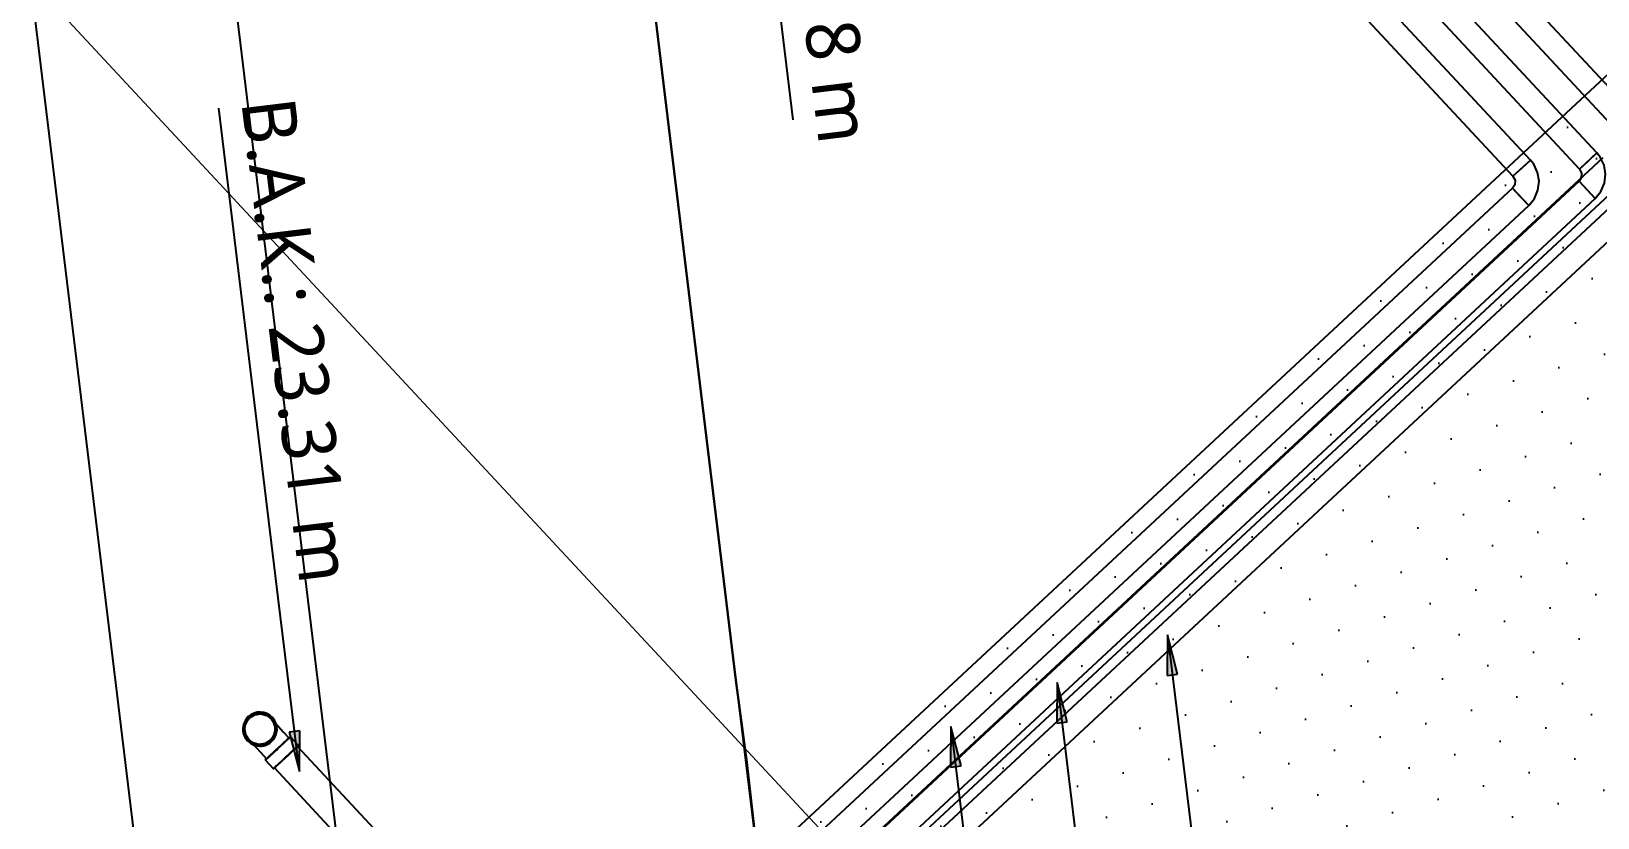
# Model space of a CAD drawing. Header units: millimetres. Extents: x 400382 to 401276, y 4543898 to 4544126.
# Drawn here: x 400484.27 to 400490.12, y 4544025.6 to 4544028.54 of the extents above; entities that cross this region are included whole.
import ezdxf

# ---------------------------------------------------------------- set-up
doc = ezdxf.new("R2010")
doc.units = ezdxf.units.MM
doc.linetypes.add('ACAD_ISO05W100', pattern=[33, 24, -3, 0, -3, 0, -3])
doc.linetypes.add('AKS', pattern=[3, 2.5, -0.25, 0, -0.25])
doc.layers.add('A-DETL', color=90, linetype='Continuous', lineweight=15)
for name, color, linetype in [('aks prota', 2, 'AKS'), ('iderzi_PROTA', 3, 'Continuous'), ('kiriş prota', 6, 'Continuous'), ('kolon tarama prota', 252, 'Continuous'), ('merdiven prota', 2, 'Continuous')]:
    doc.layers.add(name, color=color, linetype=linetype)
doc.styles.add('Segoe UI Light_1', font='', dxfattribs={"height": 200})
doc.styles.get('Segoe UI Light_1').set_extended_font_data('Segoe UI Light')

# ---------------------------------------------------------------- blocks, each defined once
blk = doc.blocks.new('17.60 mekanik')
at = {"layer": 'kolon tarama prota'}
for points in [[(142407.84, 63290.69), (142418.81, 63280.27), (142421.13, 63283.47)], [(142392.84, 63248.38), (142403.81, 63237.97), (142406.13, 63241.16)], [(142377.84, 63208.11), (142388.81, 63197.7), (142391.13, 63200.89)], [(142224.37, 63018.49), (142213.39, 63028.9), (142211.07, 63025.71)]]:
    blk.add_hatch(color=256, dxfattribs=at).paths.add_polyline_path(points, flags=0)
for p, q in [((142400.24, 63550.74), (142114.74, 63550.74)), ((142114.74, 63541.85), (142400.24, 63541.85)), ((142403.39, 63538.69), (142403.39, 62819.81)), ((142412.28, 62819.81), (142412.28, 63538.69)), ((142385.24, 63530.74), (142100.21, 63530.74)), ((142385.24, 63530.74), (142385.24, 63526.29)), ((142385.24, 63526.29), (142385.24, 63530.74)), ((142385.24, 63530.74), (142385.24, 63521.85)), ((142385.24, 63521.85), (142385.24, 63530.74)), ((142388.03, 63531.1), (142388.03, 63104.51)), ((142399.83, 63104.51), (142399.83, 63531.1)), ((142385.24, 63526.29), (142385.24, 63521.85)), ((142385.24, 63521.85), (142385.24, 63526.29)), ((142100.21, 63521.85), (142385.24, 63521.85)), ((142388.39, 63518.69), (142388.39, 62819.81)), ((142392.84, 63518.69), (142388.39, 63518.69)), ((142388.39, 63518.69), (142392.84, 63518.69)), ((142397.28, 63518.69), (142388.39, 63518.69)), ((142388.39, 63518.69), (142397.28, 63518.69)), ((142397.28, 63518.69), (142392.84, 63518.69)), ((142392.84, 63518.69), (142397.28, 63518.69)), ((142397.28, 62819.81), (142397.28, 63518.69)), ((142370.24, 63510.74), (142085.68, 63510.74)), ((142370.24, 63510.74), (142370.24, 63506.29)), ((142370.24, 63506.29), (142370.24, 63510.74)), ((142370.24, 63510.74), (142370.24, 63501.85)), ((142370.24, 63501.85), (142370.24, 63510.74)), ((142370.24, 63506.29), (142370.24, 63501.85)), ((142370.24, 63501.85), (142370.24, 63506.29)), ((142085.68, 63501.85), (142370.24, 63501.85)), ((142373.39, 63498.69), (142373.39, 62723.34)), ((142377.84, 63498.69), (142373.39, 63498.69)), ((142373.39, 63498.69), (142377.84, 63498.69)), ((142382.28, 63498.69), (142373.39, 63498.69)), ((142373.39, 63498.69), (142382.28, 63498.69)), ((142382.28, 63498.69), (142377.84, 63498.69)), ((142377.84, 63498.69), (142382.28, 63498.69)), ((142382.28, 62723.34), (142382.28, 63498.69)), ((142010.34, 63436.4), (142171.65, 63319.2)), ((142407.84, 63290.69), (142418.81, 63280.27)), ((142421.13, 63283.47), (142407.84, 63290.69)), ((142407.84, 63290.69), (142610.86, 63143.18)), ((142418.81, 63280.27), (142421.13, 63283.47)), ((142392.84, 63248.38), (142403.81, 63237.97)), ((142406.13, 63241.16), (142392.84, 63248.38)), ((142392.84, 63248.38), (142587.35, 63107.06)), ((142403.81, 63237.97), (142406.13, 63241.16)), ((142377.84, 63208.11), (142388.81, 63197.7)), ((142391.13, 63200.89), (142377.84, 63208.11)), ((142377.84, 63208.11), (142566.54, 63071.01)), ((142388.81, 63197.7), (142391.13, 63200.89)), ((142171.51, 63056.89), (142022.46, 63165.18)), ((142224.37, 63018.49), (142171.51, 63056.89)), ((142213.39, 63028.9), (142211.07, 63025.71)), ((142224.37, 63018.49), (142213.39, 63028.9)), ((142211.07, 63025.71), (142224.37, 63018.49)), ((142217.02, 63024.86), (142212.58, 63024.86)), ((142216.98, 63022.66), (142216.97, 63021.44)), ((142216.97, 63021.44), (142216.97, 63020.01)), ((142216.99, 63023.6), (142216.98, 63022.66)), ((142217.01, 63024.19), (142216.99, 63023.6)), ((142217.02, 63024.39), (142217.01, 63024.19)), ((142394.04, 63024.39), (142217.02, 63024.39)), ((142217.04, 63024.19), (142217.02, 63024.39)), ((142217.05, 63023.6), (142217.04, 63024.19)), ((142217.07, 63022.66), (142217.05, 63023.6)), ((142217.08, 63021.44), (142217.07, 63022.66)), ((142217.08, 63020.01), (142217.08, 63021.44)), ((142216.97, 63020.01), (142216.97, 63018.49)), ((142216.97, 63018.49), (142216.97, 63016.96)), ((142216.97, 63016.96), (142216.97, 63015.54)), ((142216.97, 63015.54), (142216.98, 63014.32)), ((142217.07, 63014.32), (142217.08, 63015.54)), ((142217.08, 63018.49), (142217.08, 63020.01)), ((142217.08, 63016.96), (142217.08, 63018.49)), ((142217.08, 63015.54), (142217.08, 63016.96)), ((142212.58, 63012.11), (142217.02, 63012.11)), ((142216.98, 63014.32), (142216.99, 63013.38)), ((142216.99, 63013.38), (142217.01, 63012.79)), ((142217.01, 63012.79), (142217.02, 63012.59)), ((142217.02, 63012.59), (142217.04, 63012.79)), ((142217.02, 63012.59), (142394.04, 63012.59)), ((142217.04, 63012.79), (142217.05, 63013.38)), ((142217.05, 63013.38), (142217.07, 63014.32))]:
    blk.add_line(p, q, dxfattribs=at)
at = {"layer": 'kolon tarama prota', "flags": 128}
for points in [[(142397.28, 63518.69), (142396.81, 63522.04), (142395.43, 63525.12), (142393.25, 63527.69), (142390.43, 63529.56), (142387.21, 63530.58), (142385.24, 63530.74)], [(142385.24, 63521.85), (142386.89, 63521.39), (142388.05, 63520.13), (142388.39, 63518.69)], [(142382.28, 63498.69), (142381.81, 63502.04), (142380.43, 63505.12), (142378.25, 63507.69), (142375.43, 63509.56), (142372.21, 63510.58), (142370.24, 63510.74)], [(142370.24, 63501.85), (142371.89, 63501.39), (142373.05, 63500.13), (142373.39, 63498.69)], [(142197.02, 63018.49), (142197.49, 63020.76), (142198.82, 63022.65), (142200.8, 63023.86), (142202.74, 63024.2)], [(142202.74, 63024.2), (142203.21, 63024.2), (142204.58, 63024.2), (142206.72, 63024.2), (142209.43, 63024.2), (142212.45, 63024.2), (142212.58, 63024.2)], [(142202.74, 63024.2), (142205.01, 63023.73), (142206.9, 63022.4), (142208.11, 63020.43), (142208.45, 63018.49)], [(142202.74, 63012.77), (142200.47, 63013.24), (142198.57, 63014.57), (142197.36, 63016.55), (142197.02, 63018.49)], [(142208.45, 63018.49), (142207.98, 63016.22), (142206.65, 63014.32), (142204.68, 63013.11), (142202.74, 63012.77)], [(142212.58, 63012.77), (142209.56, 63012.77), (142206.83, 63012.77), (142204.66, 63012.77), (142203.25, 63012.77), (142202.74, 63012.77), (142202.74, 63012.77)]]:
    blk.add_lwpolyline(points, dxfattribs=at)
at = {"layer": 'kolon tarama prota'}
for radius, start, end in [(6.38, 0, 180), (6.38, 0, 180), (5.9, 144, 324), (5.71, 0, 180), (5.9, 324, 144), (6.38, 180, 0), (6.38, 180, 0), (5.71, 180, 0)]:
    blk.add_arc((142202.74, 63018.49), radius, start, end, dxfattribs=at)
for centre, major_axis, start_param, end_param in [((142212.58, 63018.49), (0, 6.38), 4.712389, 7.853982), ((142212.58, 63018.49), (0, 5.72), 4.712389, 7.853982), ((142217.02, 63018.49), (0, 6.38), 4.712389, 7.853982), ((142212.58, 63018.49), (0, 5.71), 1.570796, 4.712389), ((142212.58, 63018.49), (0, 6.38), 1.570796, 4.712389), ((142217.02, 63018.49), (0, 6.38), 1.570796, 4.712389)]:
    blk.add_ellipse(centre, major_axis=major_axis, ratio=0.01, start_param=start_param, end_param=end_param, dxfattribs=at)
at = {"layer": 'kolon tarama prota', "char_height": 20, "attachment_point": 1, "rotation": 324, "line_spacing_factor": 1.142579, "style": 'Segoe UI Light_1'}
for s, insert, width in [('B.A.K.: 17.28 m', (142049.88, 63443.02), 207.1241), ('B.A.K.: 23.31 m', (142038.05, 63189.2), 207.6268)]:
    blk.add_mtext(s, dxfattribs=dict(at, insert=insert, width=width))

msp = doc.modelspace()

# ---------------------------------------------------------------- hatches: boundary and pattern name
at = {"layer": 'kolon tarama prota'}
h = msp.add_hatch(dxfattribs=at)
h.set_pattern_fill('DOTS', color=2, scale=0.1, angle=-47.076006)
h.set_pattern_definition([(312.923994, (398997.36488, 4544993.93019), (0.170302485, 0.049990168), [0, -0.15875])])
h.paths.add_polyline_path([(400486.05315, 4544024.289), (400487.01024, 4544025.17913), (400486.98044, 4544025.42454), (400490.31913, 4544028.52965), (400492.22367, 4544026.48184), (400487.82149, 4544022.38764), (400487.27831, 4544022.97168)])

# ---------------------------------------------------------------- linework, layer by layer
at = {"layer": 'A-DETL', "color": 1, "lineweight": 5}
msp.add_lwpolyline([(400410.49797, 4544108.04135), (400518.40627, 4543992.01566)], dxfattribs=at)
at = {"layer": 'aks prota', "ltscale": 10}
msp.add_line((400490.07415, 4543987.09137), (400475.9776, 4544103.17131), dxfattribs=at)
at = {"layer": 'iderzi_PROTA', "linetype": 'ACAD_ISO05W100', "lineweight": 30, "ltscale": 2}
msp.add_lwpolyline([(400486.26526, 4544031.31379), (400486.04531, 4544033.12496), (400486.26524, 4544031.31378), (400485.30817, 4544030.42367), (400486.53333, 4544029.10635), (400486.89691, 4544026.11237), (400486.93771, 4544025.80499), (400486.98044, 4544025.42454), (400487.01024, 4544025.17913), (400486.05315, 4544024.289), (400487.28246, 4544022.96722), (400487.39716, 4544021.993), (400487.89093, 4544017.92695), (400487.34086, 4544017.41535), (400487.34086, 4544017.41535)], dxfattribs=at)
at = {"layer": 'kiriş prota'}
msp.add_line((400485.134, 4544021.55051), (400483.3217, 4544036.47413), dxfattribs=at)
for points in [[(400486.53333, 4544029.10635), (400487.01024, 4544025.17913), (400486.05315, 4544024.289), (400487.27831, 4544022.97168), (400487.89093, 4544017.92695)], [(400486.05315, 4544024.289), (400487.01024, 4544025.17913), (400486.98044, 4544025.42454), (400490.31913, 4544028.52965), (400492.22367, 4544026.48184), (400487.82149, 4544022.38764), (400487.27831, 4544022.97168)]]:
    msp.add_lwpolyline(points, dxfattribs=at)

# ---------------------------------------------------------------- block references
at = {"layer": 'merdiven prota', "xscale": 0.01, "yscale": 0.01, "zscale": 0.01, "rotation": 312.9239939588403}
msp.add_blockref('17.60 mekanik', (399055.2216, 4544638.04734), dxfattribs=at)

doc.saveas('drawing.dxf')
